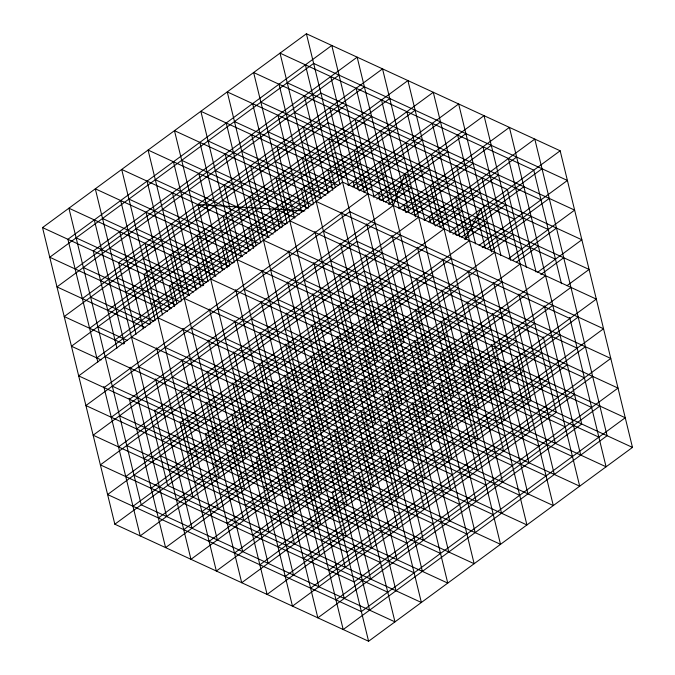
<?xml version="1.0" encoding="UTF-8"?>
<svg xmlns="http://www.w3.org/2000/svg" width="675" height="675" viewBox="0 0 675 675"><rect width="100%" height="100%" fill="white"/><g stroke="black" fill="none" stroke-linecap="round" stroke-linejoin="round"><path stroke-width="1.01" d="M332.438 492.936L596.32 299.109L342.562 182.064L78.68 375.891L332.438 492.936L333.416 491.071M465.362 238.84L480.997 208.946L227.247 91.901L299.557 388.522L553.306 505.567L516.907 356.231M42.525 227.585L306.408 33.75L560.166 150.795L632.475 447.415L368.592 641.25L114.834 524.205L42.525 227.585L189.532 295.388M75.136 268.954L339.019 75.119M100.508 280.657L364.39 86.822M82.367 298.612L346.25 104.777M125.887 292.359L389.77 98.525M107.738 310.314L371.621 116.48M89.598 328.278L353.481 134.443M151.259 304.062L415.142 110.227M133.118 322.017L397.001 128.191M114.969 339.981L378.852 146.146M96.829 357.936L360.712 164.101M348.022 185.245L458.663 103.975L530.972 400.596L267.089 594.43L230.681 445.095M352.274 186.756L440.522 121.939M356.189 188.511L422.373 139.894M359.26 190.882L404.232 157.849M364.019 192.012L386.083 175.804M104.06 387.602L367.942 193.767M373.393 196.957L484.042 115.678L556.343 412.307L292.461 606.133L256.061 456.806M376.802 199.083L465.893 133.642M381.569 200.213L447.753 151.597M385.484 201.96L429.604 169.552M388.547 204.339L411.463 187.515M129.431 399.305L393.314 205.47L404.873 173.829L415.344 216.793M111.291 417.26L375.173 223.425M399.111 208.406L509.414 127.389L581.723 424.01L317.841 617.844L281.433 468.509M403.026 210.161L491.273 145.344M406.097 212.541L473.124 163.299M410.856 213.671L454.984 181.263M414.771 215.418L436.835 199.218M154.803 411.007L418.694 217.173M136.662 428.962L400.545 235.136M424.145 220.362L534.794 139.092L607.095 435.712L343.212 629.547L306.813 480.212M118.522 446.926L382.404 253.091M428.397 221.864L516.645 157.047M432.321 223.619L498.504 175.002M435.383 225.998L480.355 192.966M440.151 227.129L462.215 210.921M180.183 422.71L444.066 228.876M162.034 440.674L425.925 246.839M449.525 232.065L560.166 150.795M143.893 458.629L407.776 264.794M452.925 234.191L542.025 168.75M125.744 476.584L389.635 282.749M457.692 235.322L523.876 186.713M461.607 237.077L505.735 204.668M464.678 239.456L487.586 222.623M205.554 434.413L469.446 240.587M187.414 452.377L451.297 258.542M169.265 470.332L433.156 276.497M479.149 245.278L567.397 180.461L313.639 63.416L49.756 257.243L167.535 311.572M151.124 488.287L415.007 294.46M482.22 247.649L549.256 198.416M132.975 506.25L396.866 312.415M486.987 248.78L531.107 216.371M114.834 524.205L378.717 330.37L632.475 447.415M490.902 250.535L512.966 234.326M230.934 446.124L494.817 252.29M212.785 464.079L476.677 270.245M194.645 482.034L458.528 288.2M176.496 499.998L440.387 306.163M508.444 258.736L574.627 210.119L320.87 93.074L56.987 286.909L145.083 327.544M158.355 517.953L422.238 324.118M512.359 260.483L556.478 228.074M516.274 262.238L538.338 246.038M256.306 457.827L520.197 263.993M238.165 475.782L502.048 281.948M220.016 493.737L483.907 299.911M201.876 511.701L465.758 317.866M183.727 529.656L447.618 335.821M537.739 272.194L581.858 239.785L328.101 122.74L64.218 316.567L123.584 343.955M540.802 274.565L563.709 257.74M281.686 469.53L545.569 275.695M263.537 487.485L527.428 293.659M245.396 505.448L509.279 311.614M227.247 523.403L491.138 329.569M209.107 541.358L472.989 347.524M567.025 285.652L589.089 269.443L335.332 152.398L71.449 346.233L101.132 359.927M307.058 481.233L570.94 287.398M288.917 499.196L552.8 305.362M270.768 517.151L534.651 323.317M252.627 535.106L516.51 341.272M234.478 553.061L498.369 359.235M314.288 510.899L578.171 317.064M296.148 528.854L560.031 335.019M277.999 546.809L541.882 352.983M259.858 564.773L523.741 370.938M321.519 540.557L585.402 346.722M303.379 558.52L567.262 364.686M285.23 576.475L549.112 382.641M328.75 570.223L592.633 376.388M310.61 588.178L574.492 394.343M335.981 599.881L599.864 406.046M304.83 210.954L197.817 204.55L215.274 276.142M287.255 82.797L541.004 199.842M294.486 112.455L548.235 229.5M260.862 102.178L514.62 219.223M301.717 142.121L555.466 259.166M268.093 131.844L521.851 248.889M234.478 121.559L488.227 238.604M308.948 171.779L338.631 185.473M275.324 161.502L333.737 188.443M241.709 151.225L329.805 191.86M208.086 140.948L325.865 195.269M320.979 198.248L174.471 130.663L246.78 427.292L500.529 544.337L464.13 395.002M316.178 201.445L569.928 318.49M282.555 191.168L312.238 204.854M248.94 180.883L308.306 208.271M215.317 170.606L303.413 211.241M181.702 160.329L299.16 214.507M295.085 217.856L148.078 150.053L220.387 446.673L474.145 563.718L437.737 414.382M323.409 231.103L577.159 348.148M289.786 220.826L543.544 337.871M256.171 210.549L285.854 224.243M222.547 200.273L281.914 227.652M188.932 189.987L277.028 230.622M155.309 179.71L273.088 234.039M330.64 260.769L584.39 377.814M269.156 237.448L121.694 169.433L194.003 466.054L447.753 583.099L411.353 433.763M297.017 250.493L550.775 367.538M263.402 240.207L517.151 357.252M229.778 229.93L259.462 243.624M196.163 219.653L254.568 246.594M162.54 209.377L250.636 250.012M337.871 290.427L591.621 407.472M128.925 199.091L246.704 253.42M304.248 280.15L558.006 397.195M242.308 256.627L95.302 188.814L167.611 485.435L421.369 602.48L384.961 453.153M270.633 269.873L524.382 386.918M237.009 259.597L490.767 376.642M203.394 249.311L233.078 263.005M169.771 239.034L229.137 266.423M345.102 320.093L598.852 437.138M136.156 228.757L224.252 269.392M311.479 309.817L565.237 426.862M102.532 218.481L219.991 272.658M277.864 299.531L531.613 416.576M215.916 276.007L68.918 208.204L141.227 504.824L394.976 621.869L358.577 472.534M244.24 289.254L497.998 406.299M210.625 278.977L464.375 396.023M177.002 268.701L206.685 282.395M143.387 258.424L202.753 285.803M318.71 339.474L572.467 456.519M109.763 248.138L197.859 288.773M285.095 329.198L538.844 446.243M76.148 237.862L193.607 292.039M251.471 318.921L505.229 435.966M217.856 308.644L471.606 425.689M184.233 298.358L437.991 415.403M150.618 288.082L180.301 301.776M116.994 277.805L175.407 304.746M292.326 358.864L546.075 475.909M83.379 267.528L171.475 308.154M258.702 348.578L512.46 465.623M225.087 338.302L478.837 455.347M191.464 328.025L445.222 445.07M157.849 317.748L411.598 434.793M124.225 307.462L153.908 321.157M90.61 297.186L149.977 324.574M265.933 378.245L519.691 495.29M232.318 367.968L486.068 485.013M198.695 357.683L452.452 474.727M165.08 347.406L418.829 464.451M131.456 337.129L385.214 454.174M97.841 326.852L127.524 340.538M239.549 397.626L493.298 514.671M205.926 387.349L459.683 504.394M172.311 377.072L426.06 494.117M138.687 366.787L392.445 483.832M105.072 356.51L358.822 473.555M213.157 417.007L466.914 534.052M179.542 406.73L433.291 523.775M145.918 396.453L399.676 513.498M112.303 386.176L366.052 503.221M186.773 436.396L440.522 553.441M153.149 426.111L406.907 543.156M119.534 415.834L373.283 532.879M160.38 455.777L414.138 572.822M126.765 445.5L380.514 562.545M133.996 475.158L387.745 592.203M561.457 283.711L533.773 170.176L280.024 53.131L352.333 349.751L606.083 466.796L569.683 317.469M508.402 158.473L536.077 272.008M544.303 305.758L580.711 455.093M526.34 267.3L507.389 189.565L253.631 72.52L325.941 369.141L579.698 486.186L543.291 336.85M483.03 146.77L510.705 260.305M518.932 294.055L555.331 443.391M482.017 177.854L500.96 255.589M517.919 325.148L554.318 474.483M480.997 208.946L491.476 251.902M457.65 135.068L485.325 248.602M493.552 282.352L529.959 431.688M456.638 166.151L475.588 243.886M492.539 313.445L528.947 462.772M455.625 197.243L465.851 239.178M491.527 344.528L527.934 493.864M432.278 123.356L459.953 236.891M468.18 270.65L504.579 419.985M456.359 235.491L454.612 228.327L200.855 111.282L273.164 407.902L526.922 524.947L490.514 375.612M431.266 154.448L450.208 232.183M467.167 301.733L503.567 451.069M430.253 185.532L440.471 227.475M466.155 332.826L502.554 482.161M406.898 111.653L434.573 225.188M442.8 258.947L479.208 408.274M429.233 216.624L430.734 222.758M465.142 363.909L501.542 513.245M405.886 142.746L424.837 220.48M441.788 290.031L478.195 439.366M440.775 321.123L477.183 470.45M381.527 99.951L408.949 212.465M417.428 247.236L453.836 396.571M403.861 204.922L405.608 212.077M439.763 352.207L476.17 501.542M380.514 131.043L399.457 208.778M416.416 278.328L452.815 427.663M438.75 383.299L475.158 532.626M379.502 162.127L389.72 204.061M415.403 309.412L451.803 458.747M356.147 88.248L383.822 201.783M392.057 235.533L428.456 384.868M378.489 193.219L380.227 200.374M414.391 340.504L450.79 489.839M355.134 119.332L374.085 197.066M391.036 266.625L427.444 415.96M413.378 371.587L449.778 520.923M354.122 150.424L364.348 192.358M390.023 297.709L426.431 447.044M412.366 402.68L448.765 552.015M330.775 76.545L358.45 190.08M366.677 223.83L403.085 373.165M353.109 181.507L354.603 187.65M389.011 328.801L425.419 478.136M329.763 107.629L348.713 185.363M365.664 254.922L402.072 404.249M387.998 359.885L424.406 509.22M306.408 33.75L378.717 330.37M328.75 138.721L339.964 184.748M364.652 286.006L401.051 435.341M386.986 390.977L423.394 540.304M305.395 64.834L335.315 187.574M341.305 212.127L377.705 361.462M327.738 169.805L332.724 190.266M363.639 317.09L400.039 466.425M385.973 422.061L422.381 571.396M304.383 95.926L328.067 193.092M340.293 243.211L376.692 392.546M362.627 348.182L399.026 497.517M303.37 127.01L320.827 198.61M339.272 274.303L375.68 423.638M361.614 379.266L398.014 528.601M302.358 158.102L313.58 204.128M338.259 305.387L374.667 454.722M360.602 410.358L397.001 559.693M279.011 84.223L308.931 206.963M314.913 231.508L351.321 380.843M301.345 189.186L306.087 208.626M337.247 336.479L373.655 485.814M359.589 441.442L395.989 590.777M277.999 115.307L301.683 212.482M313.9 262.6L350.308 411.927M336.234 367.563L372.642 516.898M276.986 146.399L294.435 217.991M312.888 293.684L349.287 443.019M335.222 398.655L371.63 547.99M275.974 177.483L287.187 223.509M311.875 324.776L348.275 474.103M334.209 429.739L370.617 579.074M252.619 103.604L282.538 226.344M288.529 250.889L324.928 400.224M274.961 208.575L279.695 228.007M310.863 355.86L347.262 505.195M333.197 460.831L369.605 610.166M251.606 134.696L275.29 231.863M287.516 281.981L323.916 431.317M309.85 386.952L346.25 536.279M332.184 491.915L368.592 641.25M250.594 165.78L268.051 237.381M286.495 313.065L322.903 462.4M308.838 418.036L345.237 567.371M249.581 196.864L260.803 242.899M285.483 344.157L321.891 493.493M307.825 449.12L344.225 598.455M226.235 122.985L256.154 245.725M262.136 270.278L298.544 419.614M248.569 227.956L253.555 248.408M284.47 375.241L320.878 524.576M225.222 154.077L248.906 251.243M261.124 301.362L297.532 450.697M283.458 406.333L319.866 555.668M224.21 185.161L241.658 256.762M260.111 332.454L296.511 481.781M282.445 437.417L318.853 586.752M223.197 216.253L234.411 262.28M259.099 363.538L295.498 512.873M199.842 142.374L229.762 265.115M235.752 289.659L272.152 438.995M222.185 247.337L227.171 267.798M258.086 394.63L294.486 543.957M198.83 173.458L222.514 270.624M234.731 320.743L271.139 470.078M257.074 425.714L293.473 575.049M233.719 351.835L270.127 501.171M196.805 235.634L208.027 281.661M232.706 382.919L269.114 532.254M173.458 161.755L203.622 285.517M209.36 309.04L245.767 458.376M195.792 266.726L200.779 287.179M231.694 414.011L268.102 563.347M172.446 192.839L196.13 290.014M208.347 340.132L244.747 489.468M171.433 223.931L188.882 295.532M207.335 371.216L243.734 520.552M170.421 255.015L181.634 301.042M206.322 402.308L242.722 551.644M147.066 181.136L176.985 303.877M182.967 328.43L219.375 477.757M174.395 306.56L169.408 286.107L433.291 92.272L505.592 388.893L241.709 582.727L205.31 433.392M146.053 212.228L169.737 309.395M181.955 359.513L218.363 508.849M145.041 243.312L162.498 314.913M180.942 390.597L217.35 539.933M155.25 320.431L144.028 274.404L407.911 80.57L480.22 377.19L216.337 571.025L179.93 421.689M120.682 200.517L150.601 323.257M156.583 347.811L192.982 497.146M119.669 231.609L143.353 328.776M155.571 378.894L191.97 528.23M136.105 334.294L118.657 262.693L382.539 68.867L454.849 365.487L190.957 559.322L154.558 409.987M94.289 219.907L124.462 343.668M130.191 367.192L166.598 516.527M116.961 348.165L93.277 250.99L357.159 57.156L429.469 353.784L165.586 547.611L129.178 398.284M97.824 362.028L67.905 239.288L331.788 45.453L404.097 342.073L140.206 535.908L103.807 386.573M349.793 211.722L85.911 405.557L339.668 522.602L603.551 328.767L349.793 211.722M357.024 241.388L93.142 435.215L346.899 552.26L610.782 358.433L357.024 241.388M364.255 271.046L100.372 464.881L354.13 581.926L618.013 388.091L364.255 271.046M371.486 300.712L107.603 494.539L361.361 611.584L625.244 417.757L371.486 300.712"/></g></svg>
